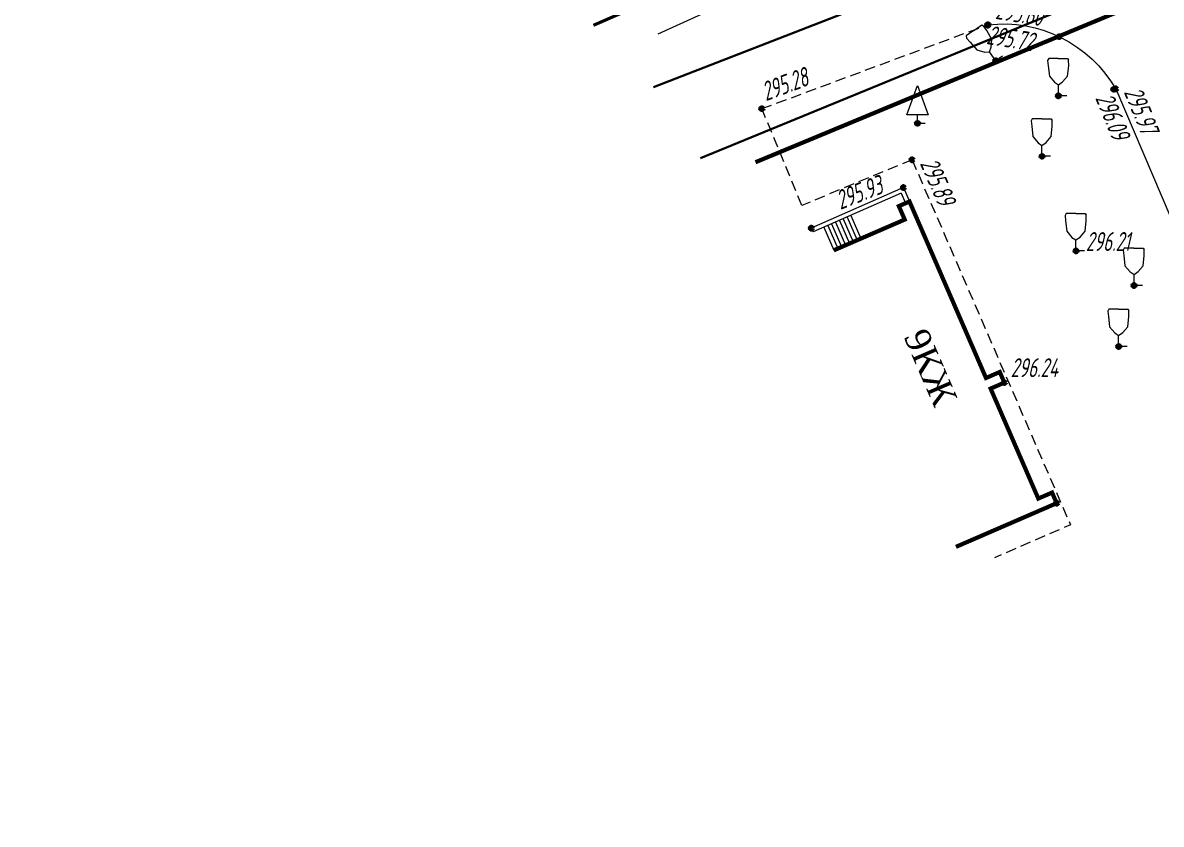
# Model space of a CAD drawing. Header units: metres. Extents: x -857 to 4713, y -766 to 4803.
# Drawn here: x 1943.4 to 1997.6, y 1200.9 to 1239 of the extents above; entities that cross this region are included whole.
import ezdxf

# ---------------------------------------------------------------- set-up
doc = ezdxf.new("R2010")
doc.units = ezdxf.units.M
doc.linetypes.add('COMMUN', pattern=[6, 5, -1])
doc.linetypes.add('DASHED', pattern=[0.75, 0.5, -0.25])
for name, color, linetype, lineweight, transparency in [('71133200', 7, 'Continuous', 18, 0.65), ('71133800', 7, 'Continuous', 18, 0.65), ('Commun', 7, 'Continuous', 18, 0.65), ('GEO_POINTS', 7, 'Continuous', 18, 0.65), ('Otm', 7, 'Continuous', 18, 0.65), ('Sit', 7, 'Continuous', 18, 0.65), ('Text', 7, 'Continuous', 18, 0.65)]:
    doc.layers.add(name, color=color, linetype=linetype, lineweight=lineweight, transparency=transparency)
doc.styles.add('eskd', font='ESKD1.shx', dxfattribs={"width": 1.2, "oblique": 15})
doc.styles.get("Standard").update_dxf_attribs({"font": 'GOST_0.TTF', "oblique": 15})
doc.styles.add('style1', font='times.ttf', dxfattribs={"height": 1})
doc.linetypes.add('KABELww_500', pattern='A,0.0001,-0.4,[131,ltypeshp.shx,S=0.4,R=90,X=0.4,Y=-0.4],0.2,[131,ltypeshp.shx,S=0.2,R=90,X=0.4,Y=-0.2],3.6,[131,ltypeshp.shx,S=0.2,R=-90,X=-0.4,Y=0.2],0.2,[131,ltypeshp.shx,S=0.4,R=-90,X=-0.4,Y=0.4],-0.8,4,-0.4', length=9.6001)
doc.linetypes.add('ПОДЗ_ЛИНИИ_СВЯЗИ', pattern='A,4.8,-0.2,[133,ltypeshp.shx,S=0.2,R=0,X=-0.2,Y=0],-0.2,4.8,-2', length=12)

# ---------------------------------------------------------------- blocks, each defined once
blk = doc.blocks.new('71133200')
for p, q in [((-0.924145, 3.560442), (-1.024145, 3.360442)), ((-1.024145, 3.360442), (-0.977382, 2.864397)), ((-0.024145, 3.560442), (-0.924145, 3.560442)), ((-0.024145, 3.560442), (0.875855, 3.560442)), ((0.875855, 3.560442), (0.958164, 3.395824)), ((0.975974, 2.864397), (0.958164, 3.395824)), ((-0.977382, 2.864397), (-0.861899, 1.88241)), ((0.861899, 1.88241), (0.975974, 2.864397)), ((-0.861899, 1.88241), (-0.374616, 1.28565)), ((-0.374616, 1.28565), (0, 1.039723)), ((0, 1.039723), (0.401375, 1.321765)), ((0.401375, 1.321765), (0.861899, 1.88241)), ((0, 0), (0, 1.039723)), ((0.8, 0), (0, 0))]:
    blk.add_line(p, q)
at = {"style": 'eskd', "oblique": 14.99997778}
blk.add_attdef('Z', (1.873004, -0.239356), '', height=2, dxfattribs=at)
blk = doc.blocks.new('71133800')
blk.add_lwpolyline([(0.71, 0), (0, 0), (0, 0.8), (-1.03, 0.8), (0, 3.61), (1.01, 0.8), (-0.03, 0.8)])
at = {"style": 'eskd', "oblique": 15}
blk.add_attdef('Z', (1.57, -0.8), '', height=2, dxfattribs=at)

msp = doc.modelspace()

# ---------------------------------------------------------------- linework, layer by layer
at = {"color": 192, "linetype": 'ПОДЗ_ЛИНИИ_СВЯЗИ', "lineweight": 60, "ltscale": 0.4, "const_width": 0.15, "elevation": 295.619, "flags": 128}
msp.add_lwpolyline([(2007.645, 1255.054), (1970.561, 1238.877)], dxfattribs=at)
msp.add_circle((1927.819, 2018.595), 2784.802)
at = {"layer": 'Commun', "color": 1, "linetype": 'KABELww_500', "lineweight": 30, "elevation": 294.626, "flags": 128}
msp.add_lwpolyline([(2036.72, 1257.641), (1975.645, 1232.563)], dxfattribs=at)
at = {"layer": 'Commun', "color": 1, "linetype": 'KABELww_500', "lineweight": 30, "flags": 128}
msp.add_lwpolyline([(2013.185, 1252.155), (2012.267, 1251.038), (1973.415, 1235.931)], dxfattribs=at)
at = {"layer": 'Commun', "color": 106, "linetype": 'COMMUN', "ltscale": 0.7, "const_width": 0.2, "elevation": 295.736, "flags": 128}
msp.add_lwpolyline([(2011.371, 1246.109), (1978.264, 1232.366)], dxfattribs=at)
at = {"layer": 'GEO_POINTS', "lineweight": 60}
for centre in [(1989.307, 1238.886, 295.718), (1989.311, 1238.902, 295.604), (1992.699, 1238.334, 295.727), (1989.688, 1237.185, 295.356), (1992.666, 1235.524, 296.064), (1995.301, 1235.833, 296.092), (1995.391, 1235.852, 295.965), (1978.564, 1234.913, 295.281), (1985.968, 1234.214, 294.896), (1985.709, 1232.483, 295.888), (1991.884, 1232.649, 296.098), (1985.297, 1231.161, 295.925), (1980.919, 1229.232, 295.775), (1993.498, 1228.149, 296.206), (1996.26, 1226.505, 295.746), (1995.529, 1223.604, 295.693), (1990.096, 1221.887, 296.242), (1992.582, 1216.154, 295.594)]:
    msp.add_circle(centre, 0.06, dxfattribs=at)
at = {"layer": 'Sit', "flags": 128}
for points, elevation in [([(1977.837, 1240.396), (1973.628, 1238.461)], 295.335), ([(1985.297, 1231.161), (1980.919, 1229.232)], 295.925), ([(1985.194, 1230.897), (1981, 1229.049)], 295.925), ([(1985.194, 1230.897), (1985.401, 1230.419)], 295.925), ([(1985.297, 1231.161), (1985.585, 1230.498)], 295.925), ([(1982.435, 1229.675), (1982.911, 1228.578)], 295.775), ([(1982.618, 1229.754), (1983.094, 1228.657)], 295.775), ([(1982.802, 1229.834), (1983.277, 1228.737)], 295.775), ([(1980.919, 1229.232), (1981, 1229.049)], 295.775), ([(1981.517, 1229.277), (1981.993, 1228.18)], 295.775), ([(1981.701, 1229.357), (1982.177, 1228.259)], 295.775), ([(1981.884, 1229.436), (1982.36, 1228.339)], 295.775), ([(1982.068, 1229.516), (1982.544, 1228.418)], 295.775), ([(1982.251, 1229.595), (1982.727, 1228.498)], 295.775)]:
    msp.add_lwpolyline(points, dxfattribs=dict(at, elevation=elevation))
at = {"layer": 'Sit', "linetype": 'DASHED', "flags": 128}
for points, elevation in [([(1978.564, 1234.913), (1989.311, 1238.902)], 295.281), ([(1980.471, 1230.312), (1978.564, 1234.913)], 295.775), ([(1985.709, 1232.483), (1980.471, 1230.312)], 295.888), ([(1985.709, 1232.483), (1993.236, 1215.126), (1989.631, 1213.562)], 295.888)]:
    msp.add_lwpolyline(points, dxfattribs=dict(at, elevation=elevation))
at = {"layer": 'Sit', "elevation": 295.281, "flags": 128}
msp.add_lwpolyline([(1989.311, 1238.902, -0.297881), (1995.391, 1235.852), (2001.495, 1221.548)], format="xyb", dxfattribs=at)
at = {"layer": 'Sit', "const_width": 0.2, "elevation": 295.775, "flags": 128}
msp.add_lwpolyline([(1981.984, 1228.176), (1985.358, 1229.639), (1985.08, 1230.279), (1985.585, 1230.498), (1989.223, 1222.108), (1989.878, 1222.392), (1990.096, 1221.887), (1989.442, 1221.603), (1991.709, 1216.375), (1992.364, 1216.659), (1992.582, 1216.154), (1987.793, 1214.077)], dxfattribs=at)

# ---------------------------------------------------------------- block references
at = {"layer": '71133200', "color": 7, "xscale": 0.5, "yscale": 0.5, "zscale": 0.5, "rotation": 35.23174900224728}
msp.add_blockref('71133200', (1989.688, 1237.185, 295.356), dxfattribs=at)
at = {"layer": '71133200', "color": 7, "xscale": 0.5, "yscale": 0.5, "zscale": 0.5}
for p in [(1992.666, 1235.524, 296.064), (1991.884, 1232.649, 296.098), (1993.498, 1228.149, 296.206), (1996.26, 1226.505, 295.746), (1995.529, 1223.604, 295.693)]:
    msp.add_blockref('71133200', p, dxfattribs=at)
at = {"layer": '71133800', "color": 7, "xscale": 0.5, "yscale": 0.5, "zscale": 0.5}
msp.add_blockref('71133800', (1985.968, 1234.214, 294.896), dxfattribs=at)

# ---------------------------------------------------------------- texts
at = {"layer": 'Otm', "oblique": 13, "width": 0.8}
for s, rotation, p in [('295.60', 350.6899, (1989.634, 1239.188, 295.604)), ('295.72', 350.7886, (1989.212, 1237.993, 295.718)), ('295.28', 20.3642, (1978.755, 1235.261, 295.281)), ('295.97', 292.0699, (1995.766, 1235.706, 295.965)), ('296.09', 292.0699, (1994.408, 1235.416, 296.092)), ('295.89', 293.444, (1986.067, 1232.311, 295.888)), ('295.93', 21.2621, (1982.299, 1230.098, 295.925))]:
    msp.add_text(s, height=0.9, rotation=rotation, dxfattribs=at).set_placement(p)
for s, p in [('296.21', (1993.965, 1228.147, 296.206)), ('296.24', (1990.396, 1222.147, 296.242))]:
    msp.add_text(s, height=0.9, dxfattribs=at).set_placement(p)
at = {"layer": 'Text', "color": 7, "style": 'style1'}
msp.add_text('9КЖ', height=1.2, rotation=293.4217, dxfattribs=at).set_placement((1985.296, 1224.088, -285.654))

doc.saveas('drawing.dxf')
